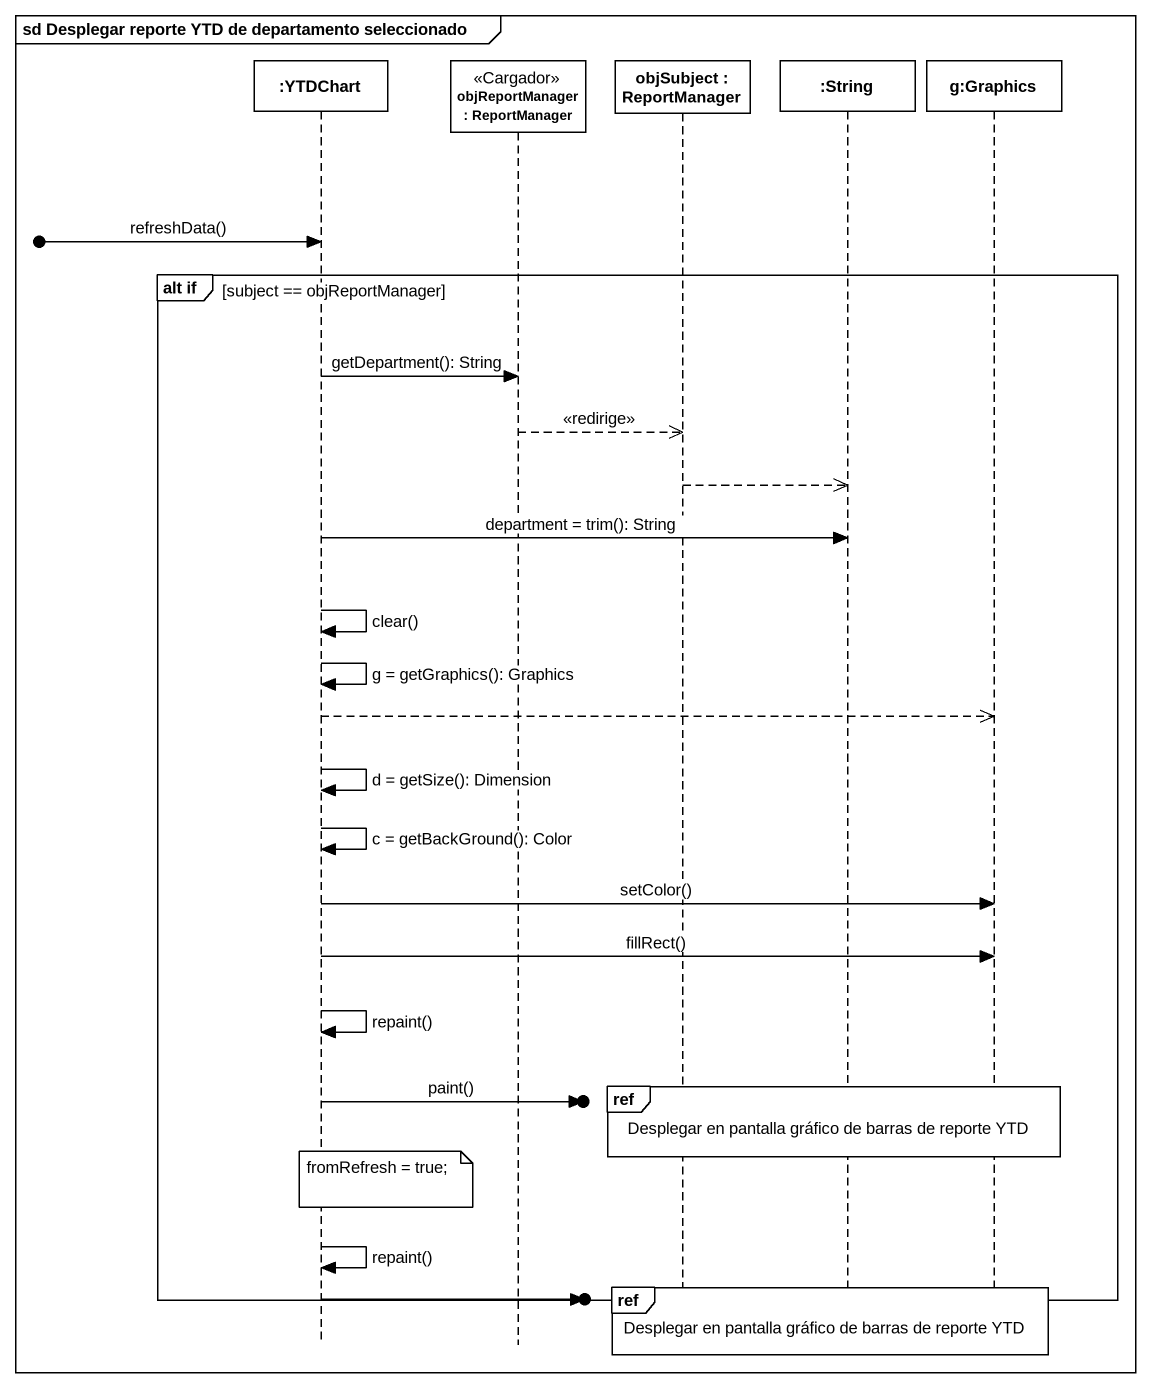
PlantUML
@startuml
mainframe sd Desplegar reporte YTD de departamento seleccionado
hide footbox
participant ":YTDChart" as YTDChart
participant "objReportManager : ReportManager" as objReportManager <<Cargador>>
participant "objSubject : ReportManager" as objSubject
participant ":String" as String
participant "g:Graphics" as g_Graphics

[o-> YTDChart : refreshData()
group alt if [subject == objReportManager]
  YTDChart -> objReportManager : getDepartment(): String
  objReportManager -->> objSubject : <<redirige>>
  objSubject -->> String
  YTDChart -> String : department = trim(): String
  YTDChart -> YTDChart : clear()
  YTDChart -> YTDChart : g = getGraphics(): Graphics
  YTDChart -->> g_Graphics
  YTDChart -> YTDChart : d = getSize(): Dimension
  YTDChart -> YTDChart : c = getBackGround(): Color
  YTDChart -> g_Graphics : setColor()
  YTDChart -> g_Graphics : fillRect()
  YTDChart -> YTDChart : repaint()
  ref over objSubject, String, g_Graphics : Desplegar en pantalla gráfico de barras de reporte YTD
  YTDChart ->o] : paint()
  note over YTDChart : fromRefresh = true;
  YTDChart -> YTDChart : repaint()
  ref over objSubject, String, g_Graphics : Desplegar en pantalla gráfico de barras de reporte YTD
  YTDChart ->o]
end
@enduml
